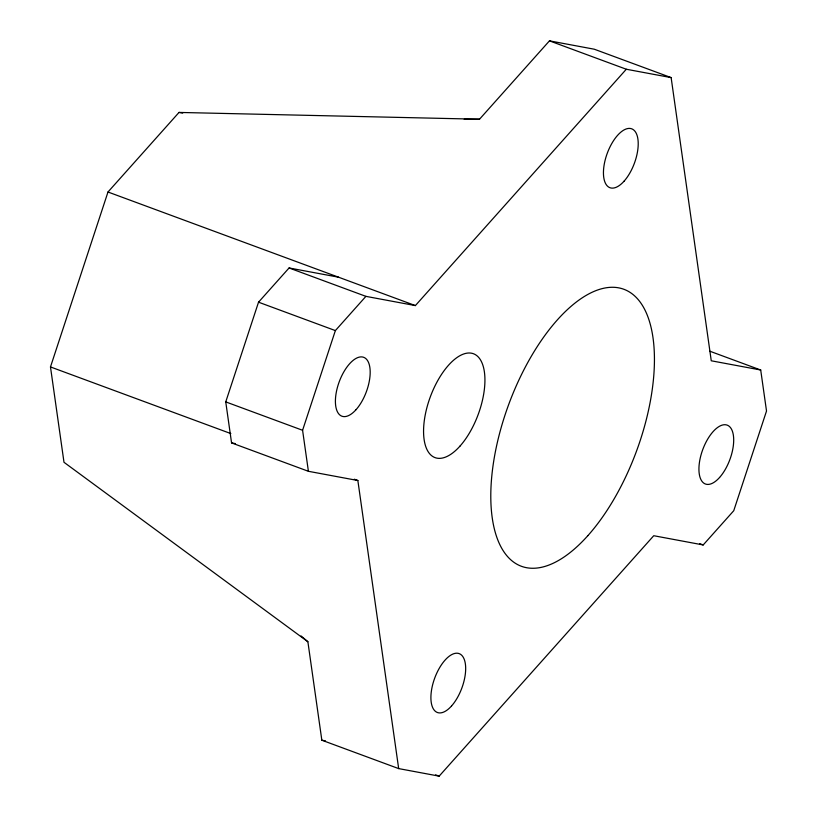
<?xml version="1.0" encoding="UTF-8"?>
<svg xmlns="http://www.w3.org/2000/svg" width="817" height="817" viewBox="0 0 817 817"><rect width="100%" height="100%" fill="white"/><g stroke="black" fill="none" stroke-linecap="round" stroke-linejoin="round"><path stroke-width="1.23" d="M307.876 641.733L63.992 462.289L50.48 366.935L107.987 192.005L179.015 112.429L479.508 119.231L549.463 40.85L594.286 49.214L671.135 77.605L711.26 360.787L760.709 370.009L766.52 411.022L733.748 510.717L703.202 544.949L653.743 535.717L439.158 776.15L398.676 768.603L321.837 740.202L307.876 641.733L301.075 635.953M398.676 768.603L357.856 480.519L308.407 471.297L231.558 442.896L225.747 401.893L258.529 302.188L289.075 267.966L338.524 277.188M308.407 471.297L302.586 430.283L335.368 330.589L365.914 296.357L415.373 305.589L626.312 69.241L671.135 77.605M464.219 119.292L479.508 119.231M179.015 112.429L182.702 113.114M231.558 442.896L235.265 443.59M321.837 740.202L325.513 740.886M549.463 40.85L626.312 69.241M709.881 351.228L760.709 370.009M107.987 192.005L415.373 305.589M289.075 267.966L365.914 296.357M258.529 302.188L335.368 330.589M699.648 543.632L703.202 544.949M225.747 401.893L302.586 430.283M50.48 366.935L230.843 433.582M354.312 479.211L357.856 480.519M435.604 774.843L439.158 776.15M587.893 535.625A147.673 68.025 -69.7 0 0 634.554 295.836A147.673 68.025 -69.7 0 0 495.368 451.781A147.673 68.025 -69.7 0 0 587.893 535.625M459.981 446.123A55.382 25.511 -69.7 0 0 477.475 356.202A55.382 25.511 -69.7 0 0 425.279 414.679A55.382 25.511 -69.7 0 0 459.981 446.123M451.535 705.98A31.383 14.451 -69.7 0 0 461.452 655.02A31.383 14.451 -69.7 0 0 431.876 688.159A31.383 14.451 -69.7 0 0 451.535 705.98M624.076 181.18A31.383 14.451 -69.7 0 0 633.992 130.22A31.383 14.451 -69.7 0 0 604.417 163.359A31.383 14.451 -69.7 0 0 624.076 181.18M719.563 477.485A31.383 14.451 -69.7 0 0 729.479 426.535A31.383 14.451 -69.7 0 0 699.903 459.665A31.383 14.451 -69.7 0 0 719.563 477.485M356.049 409.664A31.383 14.451 -69.7 0 0 365.965 358.714A31.383 14.451 -69.7 0 0 336.379 391.854A31.383 14.451 -69.7 0 0 356.049 409.664"/></g></svg>
